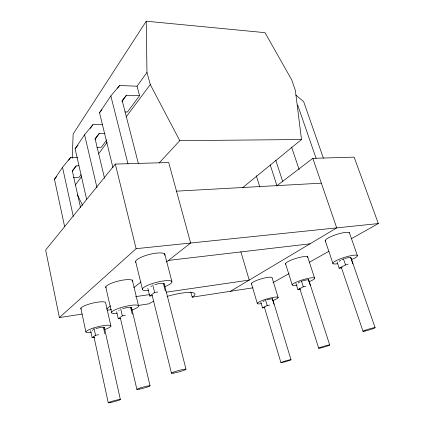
<?xml version="1.0" encoding="UTF-8"?>
<svg xmlns="http://www.w3.org/2000/svg" width="424" height="424" viewBox="0 0 424 424"><rect width="100%" height="100%" fill="white"/><g stroke="black" fill="none" stroke-linecap="round" stroke-linejoin="round"><path stroke-width="0.64" d="M72.202 158.263L73.161 133.968L146.227 21.2L265.005 32.659L291.701 79.839L295.38 90.439L301.491 139.517L242.57 187.726M64.671 226.829L54.458 179.241L62.514 167.347L70.453 157.633L77.518 157.474M86.719 199.725L75.101 148.755L84.588 134.747L92.898 124.661L102.74 124.709M112.97 167.756L99.513 112.699L110.85 95.962L119.536 85.526L137.047 86.199L146.964 72.43L146.227 21.2M68.672 160.251L70.453 157.633M90.307 128.472L92.898 124.661M117.687 88.245L119.536 85.526M72.398 171.248L76.209 165.885L78.785 165.811M94.997 139.454L99.168 133.587L105.004 133.571M121.874 101.643L126.421 95.241L139.565 95.644L137.047 86.199M81.09 174.587L79.118 177.248L73.469 177.465M106.79 139.888L101.315 147.282L96.889 147.345M139.565 95.644L127.465 111.984L124.905 111.941M75.244 185.103L81.562 176.638M98.543 153.88L107.235 142.236M126.188 116.828L150.282 84.546L146.964 72.43M76.209 165.885L72.297 170.766L80.518 207.437M99.168 133.587L95.082 138.664L104.527 178.186M126.421 95.241L122.16 100.504L138.42 163.685M166.399 262.043L190.63 243.026L168.704 162.53L115.312 164.077L45.66 250.022L59.386 317.576L82.256 314.062M54.458 179.241L56.509 176.723M75.101 148.755L77.958 145.278M99.513 112.699L101.956 109.758M159.164 162.98L179.776 140.662L301.491 139.517M59.386 317.576L136.12 248.676L378.341 223.565L354.141 157.145L312.817 158.343L276.57 185.988M106.514 309.043L110.606 305.831M133.793 287.636L141.038 281.949M90.603 330.614L92.141 337.716L95.538 335.257L98.638 334.721M116.658 311.709L118.291 318.79L122.345 315.859L125.446 315.361M147.833 288.325L149.736 296.037L154.659 292.47L157.786 292.019M230.46 291.283L336.725 227.879L312.817 158.343M272.987 282.638L289.11 273.597M309.26 262.302L328.833 251.326M351.284 238.733L378.341 223.565M260.861 302.222L262.546 307.904L267.189 305.497L269.664 305.068M295.904 283.317L297.892 289.592L303.287 286.799L305.863 286.386M337.075 261.947L339.189 268.201L345.544 264.91L347.987 264.555M92.141 337.716L94.6 337.287M262.546 307.904L265.011 307.474M118.291 318.79L120.75 318.392M297.892 289.592L300.452 289.179M107.055 310.251L111.576 309.557M138.07 305.481L149.057 303.796A24.857 4.77 -14.9 0 1 153.562 301.289M167.077 296.392A24.857 4.77 -14.9 0 1 190.482 292.417A24.857 4.77 -14.9 0 1 192.183 297.166L252.996 287.816M135.622 296.63L149.333 294.638M166.303 292.163L249.222 280.089L240.874 251.777M149.736 296.037L152.216 295.671M339.189 268.201L342.237 267.751M168.471 260.416L310.013 243.816M176.506 191.166L321.35 183.163M295.798 95.082L303.664 101.643L323.401 158.179M150.282 84.546L179.776 140.662M77.407 194.86L82.59 205.433M349.307 232.484L357.358 255.555M350.924 257.744L375.108 327.699M350.733 257.622L352.885 263.85M297.675 105.035L316.108 158.396M343.408 258.672L345.544 264.91M341.209 267.067L363.024 331.292M325.181 240.488L332.962 263.617M291.595 147.107L299.153 169.648M307.411 256.107L314.534 277.99M275.807 160.304L282.718 181.541M308.714 279.951L329.686 344.972M308.338 279.374L310.363 285.659M270.279 165.031L276.925 185.691M301.48 281.133L303.287 286.799M299.72 288.352L318.71 348.226M285.437 263.362L292.163 284.78M256.308 175.732L259.843 187.005M272.176 278.012L278.155 297.569M272.59 298.957L291.023 359.775A5.289 0.345 -15.9 0 1 282.946 362.319A5.289 0.345 -15.9 0 1 283.926 361.423A5.289 0.345 -15.9 0 1 291.023 359.775M272.277 298.629L273.999 304.315M265.488 299.81L267.189 305.497M264.295 306.886L280.9 362.573M251.299 283.168L257.278 303.409M190.816 292.046L192.183 297.166M164.618 253.488L171.884 281.552M164.205 283.789L185.993 369.225M163.346 283.248L165.302 290.933M110.85 95.962L128.006 163.993M152.741 284.79L154.659 292.47M152.126 295.189L171.482 373.215M115.312 164.077L136.12 248.676M135.664 261.571L142.543 289.751M132.288 279.914L138.468 305.593M131.509 307.617L150.048 385.787M130.608 307.209L132.283 314.264M84.588 134.747L96.958 187.562M120.702 308.778L122.345 315.859M120.4 318.095L136.878 389.412M105.693 286.666L111.549 312.382M110.913 326.141L105.687 302.996A12.747 2.655 -13.4 0 0 92.04 303.271A12.747 2.655 -13.4 0 0 81.26 309.107M104.304 327.434L120.347 399.472M103.408 327.18L104.845 333.646M62.514 167.347L73.31 216.478M93.99 328.171L95.538 335.257M93.943 336.773L108.247 402.683M80.777 308.015L85.887 331.902M135.844 262.318A15.089 3.869 -14.3 0 1 149.99 254.289A15.089 3.869 -14.3 0 1 164.809 255.274M251.808 284.106A10.764 1.982 -16.3 0 1 260.58 279.045A10.764 1.982 -16.3 0 1 272.139 277.89M325.394 241.118A12.741 2.661 -17.9 0 1 335.734 234.742A12.741 2.661 -17.9 0 1 349.466 232.94M106.074 287.838A13.807 3.18 -13.8 0 1 118.338 281.043A13.807 3.18 -13.8 0 1 132.579 281.292M285.787 264.258A11.649 2.29 -17 0 1 295.952 258.386A11.649 2.29 -17 0 1 307.813 257.485M302.699 280.879A5.57 0.922 -16.8 0 1 307.654 279.798A5.57 0.922 -16.8 0 1 308.333 280.556M298.109 283.062A5.57 0.922 -16.8 0 1 300.134 281.827M301.347 281.345A5.57 0.922 -16.8 0 1 302.238 281.027M297.155 285.119A11.766 1.945 -16.8 0 1 295.157 282.638A11.766 1.945 -16.8 0 1 312.303 277.741A11.766 1.945 -16.8 0 1 308.884 281.769M339.306 261.46A6.1 1.071 -17.6 0 1 340.684 260.219M341.824 259.673A6.1 1.071 -17.6 0 1 343.186 259.122M344.686 258.603A6.1 1.071 -17.6 0 1 350.823 258.068M337.695 263.717A12.879 2.263 -17.6 0 1 336.38 260.564A12.879 2.263 -17.6 0 1 354.824 255.126A12.879 2.263 -17.6 0 1 351.395 259.679M150.827 286.539A7.24 1.569 -14.6 0 1 151.813 285.935M154.808 284.711A7.24 1.569 -14.6 0 1 161.751 283.285A7.24 1.569 -14.6 0 1 164.104 284.234M148.442 290.504A15.285 3.312 -14.6 0 1 146.513 285.845A15.285 3.312 -14.6 0 1 168.842 280.603A15.285 3.312 -14.6 0 1 164.597 286.714M122.663 308.683A6.614 1.288 -14.1 0 1 129.686 307.283A6.614 1.288 -14.1 0 1 131.043 308.402M118.752 310.686A6.614 1.288 -14.1 0 1 119.176 310.246M116.886 313.479A13.966 2.714 -14.1 0 1 115.561 309.584A13.966 2.714 -14.1 0 1 135.998 304.994A13.966 2.714 -14.1 0 1 131.525 310.188M266.807 299.927A5.146 0.795 -16.2 0 1 271.487 298.878A5.146 0.795 -16.2 0 1 272.372 299.445M263.044 301.538A5.146 0.795 -16.2 0 1 264.486 300.77M261.264 303.669A10.865 1.685 -16.2 0 1 260.474 301.257A10.865 1.685 -16.2 0 1 276.151 297.039A10.865 1.685 -16.2 0 1 272.674 300.6M95.967 328.589A6.1 1.071 -13.8 0 1 102.497 327.238A6.1 1.071 -13.8 0 1 103.997 328.075M92.607 330.582A6.1 1.071 -13.8 0 1 92.538 330.312M92.872 329.952A6.1 1.071 -13.8 0 1 93.593 329.522M91.202 332.591A12.884 2.263 -13.8 0 1 89.284 329.554A12.884 2.263 -13.8 0 1 108.194 325.203A12.884 2.263 -13.8 0 1 104.765 329.474M320.671 347.934A5.74 0.403 -16.2 0 0 329.628 345.099A5.74 0.403 -16.2 0 0 322.272 346.758A5.74 0.403 -16.2 0 0 320.671 347.934M364.91 331.07A6.302 0.466 -16.5 0 0 374.943 327.874A6.302 0.466 -16.5 0 0 367.338 329.528A6.302 0.466 -16.5 0 0 364.91 331.07M173.824 373.067A7.526 0.694 -15.2 0 0 185.823 369.458A7.526 0.694 -15.2 0 0 176.548 371.117A7.526 0.694 -15.2 0 0 173.824 373.067M139.242 389.168A6.853 0.567 -15 0 0 149.99 385.951A6.853 0.567 -15 0 0 141.139 387.663A6.853 0.567 -15 0 0 139.242 389.168M110.632 402.487A6.307 0.466 -14.9 0 0 120.358 399.594A6.307 0.466 -14.9 0 0 111.941 401.311A6.307 0.466 -14.9 0 0 110.632 402.487"/></g></svg>
